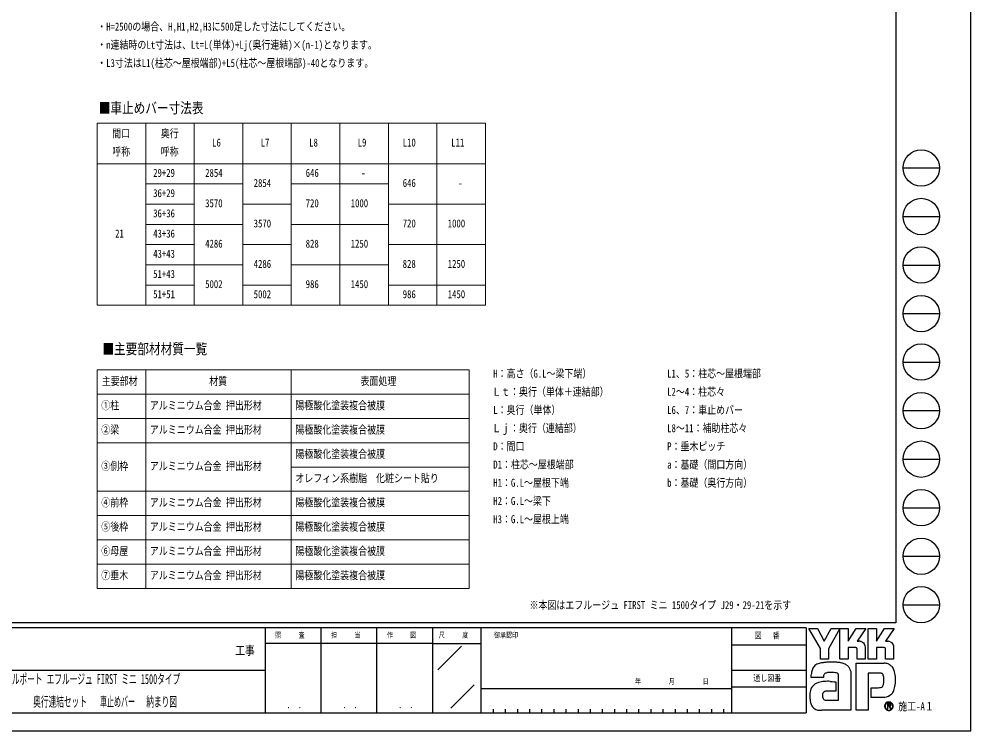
# Model space of a CAD drawing. Units: millimetres, scale not verified. Extents: x -13134 to 13134, y -8911 to 8914.
# Drawn here: x 1361 to 13134, y -8906 to -105 of the extents above; entities that cross this region are included whole.
import ezdxf
from ezdxf.enums import TextEntityAlignment as Align

# ---------------------------------------------------------------- set-up
doc = ezdxf.new("R2010")
doc.units = ezdxf.units.MM
doc.header["$LTSCALE"] = 40
doc.layers.add('0-1_TABLE1', color=7, linetype='Continuous', lineweight=18)
doc.layers.add('0-2_USER1', color=3, linetype='Continuous')
doc.layers.add('0-8_YKK_ZWAK', color=7, linetype='Continuous')
doc.styles.add('ＭＳ ゴシック', font='')
doc.styles.get('ＭＳ ゴシック').set_extended_font_data('MS Gothic')

msp = doc.modelspace()

# ---------------------------------------------------------------- linework, layer by layer
at = {"layer": '0-1_TABLE1'}
for p, q in [((2328.72, -1393.59), (7128.72, -1393.59)), ((2328.72, -1393.59), (2328.72, -3643.59)), ((2928.72, -1393.59), (2928.72, -3643.59)), ((3528.72, -1393.59), (3528.72, -3643.59)), ((4128.72, -1393.59), (4128.72, -3643.59)), ((4728.72, -1393.59), (4728.72, -3643.59)), ((5328.72, -1393.59), (5328.72, -3643.59)), ((5928.72, -1393.59), (5928.72, -3643.59)), ((6528.72, -1393.59), (6528.72, -3643.59)), ((7128.72, -1393.59), (7128.72, -3643.59)), ((2328.72, -1893.59), (7128.72, -1893.59)), ((2928.72, -2143.59), (4128.72, -2143.59)), ((4728.72, -2143.59), (5928.72, -2143.59)), ((2928.72, -2393.59), (3528.72, -2393.59)), ((4128.72, -2393.59), (4728.72, -2393.59)), ((5928.72, -2393.59), (7128.72, -2393.59)), ((2928.72, -2643.59), (4128.72, -2643.59)), ((4728.72, -2643.59), (5928.72, -2643.59)), ((2928.72, -2893.59), (3528.72, -2893.59)), ((4128.72, -2893.59), (4728.72, -2893.59)), ((5928.72, -2893.59), (7128.72, -2893.59)), ((2928.72, -3143.59), (4128.72, -3143.59)), ((4728.72, -3143.59), (5928.72, -3143.59)), ((2928.72, -3393.59), (3528.72, -3393.59)), ((4128.72, -3393.59), (4728.72, -3393.59)), ((5928.72, -3393.59), (7128.72, -3393.59)), ((2328.72, -3643.59), (7128.72, -3643.59)), ((2328.72, -4443.59), (6928.72, -4443.59)), ((2328.72, -4443.59), (2328.72, -7143.59)), ((2928.72, -4443.59), (2928.72, -7143.59)), ((4728.72, -4443.59), (4728.72, -7143.59)), ((6928.72, -4443.59), (6928.72, -7143.59)), ((2328.72, -4743.59), (6928.72, -4743.59)), ((2328.72, -5043.59), (6928.72, -5043.59)), ((2328.72, -5343.59), (6928.72, -5343.59)), ((4728.72, -5643.59), (6928.72, -5643.59)), ((2328.72, -5943.59), (6928.72, -5943.59)), ((2328.72, -6243.59), (6928.72, -6243.59)), ((2328.72, -6543.59), (6928.72, -6543.59)), ((2328.72, -6843.59), (6928.72, -6843.59)), ((2328.72, -7143.59), (6928.72, -7143.59))]:
    msp.add_line(p, q, dxfattribs=at)
at = {"layer": '0-8_YKK_ZWAK'}
for p, q in [((12204.16, 8328.6), (12204.16, -7571.4)), ((12294.16, -1946.4), (12744.16, -1946.4)), ((12294.16, -2546.4), (12744.16, -2546.4)), ((12294.16, -3146.4), (12744.16, -3146.4)), ((12294.16, -3746.4), (12744.16, -3746.4)), ((12294.16, -4346.4), (12744.16, -4346.4)), ((12294.16, -4946.4), (12744.16, -4946.4)), ((12294.16, -5546.4), (12744.16, -5546.4)), ((12294.16, -6146.4), (12744.16, -6146.4)), ((12294.16, -6746.4), (12744.16, -6746.4)), ((12294.16, -7346.4), (12744.16, -7346.4)), ((12204.16, -7571.4), (-11195.84, -7571.4)), ((4404.16, -7631.4), (504.16, -7631.4)), ((5094.16, -7631.4), (5094.16, -8681.4)), ((5784.16, -7631.4), (5784.16, -8681.4)), ((6474.16, -7631.4), (6474.16, -8681.4)), ((7074.16, -7631.4), (6474.16, -7631.4)), ((10171.66, -7631.4), (7074.16, -7631.4)), ((7074.16, -7631.4), (7074.16, -8681.4)), ((10171.66, -7631.4), (10171.66, -8681.4)), ((11094.16, -7631.4), (10171.66, -7631.4)), ((11094.16, -7631.4), (11094.16, -8681.4)), ((6474.16, -7826.4), (4404.16, -7826.4)), ((6474.16, -7826.4), (7074.16, -7826.4)), ((6540.41, -8151.27), (6834.21, -7857.48)), ((10171.66, -7841.4), (11094.16, -7841.4)), ((504.16, -8156.4), (4404.16, -8156.4)), ((10171.66, -8156.4), (11094.16, -8156.4)), ((6701.12, -8624.37), (6989.78, -8335.7)), ((7074.16, -8381.4), (10171.66, -8381.4)), ((11094.16, -8366.4), (10171.66, -8366.4)), ((504.16, -8681.4), (4404.16, -8681.4)), ((4404.16, -8681.4), (6474.16, -8681.4)), ((6474.16, -8681.4), (7074.16, -8681.4)), ((7074.16, -8681.4), (10171.66, -8681.4)), ((7224.16, -8636.4), (7224.16, -8681.4)), ((7374.16, -8636.4), (7374.16, -8681.4)), ((7524.16, -8636.4), (7524.16, -8681.4)), ((7674.16, -8636.4), (7674.16, -8681.4)), ((7824.16, -8636.4), (7824.16, -8681.4)), ((7974.16, -8636.4), (7974.16, -8681.4)), ((8124.16, -8636.4), (8124.16, -8681.4)), ((8274.16, -8636.4), (8274.16, -8681.4)), ((8424.16, -8636.4), (8424.16, -8681.4)), ((8574.16, -8636.4), (8574.16, -8681.4)), ((8724.16, -8636.4), (8724.16, -8681.4)), ((8874.16, -8636.4), (8874.16, -8681.4)), ((9024.16, -8636.4), (9024.16, -8681.4)), ((9174.16, -8636.4), (9174.16, -8681.4)), ((9324.16, -8636.4), (9324.16, -8681.4)), ((9474.16, -8636.4), (9474.16, -8681.4)), ((9624.16, -8636.4), (9624.16, -8681.4)), ((9774.16, -8636.4), (9774.16, -8681.4)), ((9924.16, -8636.4), (9924.16, -8681.4)), ((10074.16, -8636.4), (10074.16, -8681.4)), ((10171.66, -8681.4), (11094.16, -8681.4)), ((12119.12, -8648.34), (12119.12, -8648.34))]:
    msp.add_line(p, q, dxfattribs=at)
for points in [[(-12095.9, -8906.4), (13134.1, -8906.4), (13134.1, 8913.6), (-12095.9, 8913.6)], [(11127.16, -7640.4), (11237.59, -7640.4), (11320.51, -7796.7), (11403.22, -7640.4), (11513.73, -7640.4), (11372.11, -7892.37), (11372.11, -8018.8), (11271.39, -8018.8), (11271.39, -7888.97)]]:
    msp.add_lwpolyline(points, close=True, dxfattribs=at)
for points in [[(6474.16, -7631.4), (4404.16, -7631.4), (4404.16, -8681.4)], [(11710.74, -7876.23), (11615.41, -7876.23), (11615.41, -8018.69), (11513.84, -8018.69), (11513.84, -7640.4), (11615.41, -7640.4), (11615.41, -7795.15), (11715.31, -7640.4), (11834.62, -7640.4), (11727.58, -7797.04), (11731.37, -7797.04), (11735.56, -7797.04), (11739.86, -7797.04), (11744, -7797.04), (11747.7, -7797.04), (11750.68, -7797.04), (11752.67, -7797.04), (11753.4, -7797.04)], [(12061.63, -7876.23), (11966.41, -7876.23), (11966.41, -8018.8), (11864.79, -8018.8), (11864.79, -7640.4), (11966.41, -7640.4), (11966.41, -7795.15), (12066.2, -7640.4), (12185.51, -7640.4), (12078.47, -7797.04), (12082.3, -7797.04), (12086.51, -7797.04), (12090.81, -7797.04), (12094.94, -7797.04), (12098.62, -7797.04), (12101.59, -7797.04), (12103.57, -7797.04), (12104.29, -7797.04)], [(11782.62, -7803.04), (11794.75, -7809.97), (11805.02, -7819), (11813.28, -7829.76), (11819.37, -7841.85), (11823.13, -7854.89), (11824.42, -7868.51), (11824.42, -8019.05), (11725.33, -8019.05), (11725.33, -7890.63)], [(12133.55, -7803.04), (12145.71, -7809.97), (12156.02, -7819), (12164.32, -7829.76), (12170.45, -7841.85), (12174.24, -7854.89), (12175.54, -7868.51), (12175.54, -8018.8), (12076.22, -8018.8), (12076.22, -7890.63)], [(12005.71, -8190.92), (11862.68, -8190.92), (11862.68, -8651.4), (11712.79, -8651.4), (11712.79, -8068.77), (12061.16, -8068.77)], [(12155.24, -8109.94), (12165.02, -8122.27), (12172.34, -8134.23), (12177.45, -8145.05)], [(11333.49, -8193.33), (11326.52, -8197.26), (11321.08, -8202.05), (11316.96, -8207.65), (11313.98, -8213.99), (11311.92, -8220.99), (11310.58, -8228.61), (11309.77, -8236.77), (11309.29, -8245.4), (11159.33, -8245.77), (11159.77, -8225.26), (11160.6, -8202.22)], [(11642.23, -8153.9), (11646.48, -8171.11), (11648.89, -8189.53), (11649.65, -8209.16), (11649.65, -8651.4), (11287.76, -8651.4)], [(11390.94, -8292.98), (11419.32, -8294.86), (11441.63, -8297.36), (11456.23, -8299.7), (11461.46, -8301.1), (11461.46, -8415.82), (11444.87, -8414.07), (11426.67, -8413.08), (11408.04, -8412.7), (11390.16, -8412.76), (11374.2, -8413.09), (11361.35, -8413.53), (11352.78, -8413.91), (11349.66, -8414.08), (11336.69, -8416.45), (11325.5, -8420.16), (11316.11, -8425.24), (11308.5, -8431.71), (11302.68, -8439.59), (11298.65, -8448.91), (11296.41, -8459.7), (11295.96, -8471.97), (11297.39, -8485.47), (11300.25, -8496.62), (11304.38, -8505.65), (11309.58, -8512.77), (11315.68, -8518.18), (11322.5, -8522.12), (11329.86, -8524.77), (11337.58, -8526.37), (11496.89, -8526.37), (11496.89, -8231.62), (11496.93, -8225.78), (11496.63, -8220.06), (11495.88, -8214.56), (11494.6, -8209.34), (11492.69, -8204.47), (11490.06, -8200.04), (11486.61, -8196.12), (11482.26, -8192.77)], [(11482.26, -8192.77), (11472.92, -8189.11), (11457.98, -8186), (11438.92, -8183.71), (11417.22, -8182.48), (11394.35, -8182.58), (11371.79, -8184.25)], [(12056.58, -8279.39), (12056.39, -8260.3), (12055.48, -8243.09), (12053.33, -8227.99), (12049.41, -8215.18)], [(12142.79, -8459.31), (12128.95, -8470.07), (12114.53, -8478.53), (12099.65, -8484.84), (12084.4, -8489.16), (12068.9, -8491.63), (12053.26, -8492.43), (11899.18, -8492.43), (11899.18, -8371.39), (11986.06, -8371.39), (12002.08, -8371.17), (12016.17, -8369.8), (12028.26, -8366.26)], [(12142.92, -8584.19), (12142.85, -8582.43), (12142.63, -8580.74), (12142.26, -8579.11), (12141.76, -8577.56), (12141.11, -8576.09), (12140.32, -8574.71), (12139.4, -8573.42), (12138.34, -8572.24), (12136.95, -8571.01), (12135.41, -8569.94), (12133.72, -8569.03), (12131.89, -8568.28), (12129.94, -8567.69), (12127.85, -8567.27), (12125.65, -8567.01), (12123.33, -8566.93), (12100.6, -8566.93), (12100.6, -8633.82), (12107.47, -8633.82), (12107.47, -8573.75), (12123.33, -8573.75), (12124.97, -8573.81), (12126.51, -8573.97), (12127.95, -8574.23), (12129.29, -8574.6), (12130.52, -8575.07), (12131.63, -8575.64), (12132.62, -8576.3), (12133.5, -8577.07)], [(12136.18, -8584.19), (12135.76, -8587.41), (12134.61, -8589.94), (12132.88, -8591.87), (12130.74, -8593.27), (12128.33, -8594.23), (12125.81, -8594.82), (12123.35, -8595.12), (12121.09, -8595.2), (12115.13, -8595.2), (12118.14, -8600.31), (12137.78, -8634.05), (12145.64, -8634.05), (12126.7, -8601.57), (12128.47, -8601.22), (12130.17, -8600.77), (12131.77, -8600.23), (12133.29, -8599.6), (12134.7, -8598.87), (12136.02, -8598.05), (12137.24, -8597.13), (12138.34, -8596.13)]]:
    msp.add_lwpolyline(points, dxfattribs=at)
for centre in [(12519.16, -1946.4), (12519.16, -2546.4), (12519.16, -3146.4), (12519.16, -3746.4), (12519.16, -4346.4), (12519.16, -4946.4), (12519.16, -5546.4), (12519.16, -6146.4), (12519.16, -6746.4), (12519.16, -7346.4)]:
    msp.add_circle(centre, 225, dxfattribs=at)
for centre, radius, start, end in [((11711.27, -7890.28), 14.06, 358.57817, 92.1683), ((11753.55, -7871.97), 74.93, 78.26798, 90.11215), ((11754.62, -7866.51), 69.37, 66.19963, 78.22058), ((12062.23, -7890.21), 14, 358.29941, 92.43455), ((12104.44, -7872.1), 75.07, 78.27851, 90.10826), ((12105.47, -7866.84), 69.7, 66.2483, 78.23226), ((11273.91, -8179.92), 108.22, 138.03852, 152.12015), ((11273.89, -8180.42), 108.55, 122.60463, 137.83438), ((11288.25, -8203.64), 135.84, 108.37421, 122.42809), ((11310.98, -8284.48), 219.75, 100.93159, 107.35499), ((11385.26, -8644.85), 587.69, 97.86054, 101.37938), ((11420.13, -8887.14), 832.48, 94.90201, 97.9576), ((11422.51, -8906.54), 852, 91.6169, 94.94971), ((11419.21, -8768.58), 714.01, 87.51794, 91.66439), ((11428.48, -8569.73), 514.94, 81.92631, 87.59083), ((11455.86, -8382.09), 325.32, 73.67137, 82.05943), ((11496.48, -8246.15), 183.45, 60.60528, 73.9085), ((11513.11, -8212.99), 146.41, 52.17347, 59.90542), ((11527.98, -8193.74), 122.08, 43.55042, 52.14561), ((11536.17, -8185.83), 110.69, 34.48659, 43.50182), ((11536.23, -8185.66), 110.55, 25.58915, 34.43128), ((12055.46, -8229.04), 160.37, 78.73198, 87.96551), ((12060.17, -8204.99), 135.87, 69.03034, 78.69541), ((12064.55, -8193.3), 123.38, 59.39484, 68.9885), ((12066.58, -8189.74), 119.28, 50.3012, 59.3616), ((12065.84, -8190.58), 120.4, 42.05209, 50.28551), ((11432.51, -8217.78), 272.36, 171.55622, 176.72493), ((11340.22, -8204), 179.04, 163.48385, 171.57982), ((11293.92, -8190.26), 130.74, 152.2125, 163.4865), ((11373.07, -8287.29), 101.95, 102.4979, 112.84632), ((11392.8, -8372.38), 189.3, 96.37207, 102.75341), ((11526.39, -8190.27), 121.41, 17.43089, 25.54591), ((12006.52, -8264.43), 73.52, 77.94572, 90.63794), ((12012.91, -8234.45), 42.86, 60.20991, 77.92418), ((12017.06, -8226.66), 34.04, 39.8078, 59.75378), ((12011.24, -8231.11), 41.37, 22.65544, 39.38165), ((12006.38, -8224.84), 188.76, 14.76267, 25.00486), ((11890.61, -8256.39), 308.76, 7.9139, 14.95041), ((11774.97, -8273.2), 425.61, 2.54376, 8.01251), ((11273.88, -8434.41), 127.65, 142.04688, 153.80771), ((11269.52, -8431.28), 122.29, 130.60221, 141.94427), ((11276.73, -8439.94), 133.55, 120.60724, 130.53081), ((11290.95, -8464.12), 161.6, 112.58838, 120.58162), ((11310.08, -8510.1), 211.4, 106.61303, 112.59024), ((11340.17, -8611.24), 316.93, 99.87193, 106.59825), ((11357.03, -8706.22), 413.39, 94.78469, 99.91711), ((11365.24, -8800.71), 508.24, 90.80099, 94.81812), ((11366.49, -8871.08), 578.61, 87.57779, 90.82714), ((12009.55, -8330.53), 40.8, 314.78099, 333.92928), ((11979.25, -8315.82), 74.48, 334.00676, 347.34989), ((11896.59, -8296.67), 159.33, 347.14308, 355.40008), ((11715.71, -8281.13), 340.88, 355.2339, 0.29193), ((11826.55, -8290.78), 373.25, 347.15166, 352.97565), ((11727.61, -8277.91), 473.02, 352.8937, 357.82206), ((11708.69, -8276.69), 491.98, 357.76419, 2.60674), ((11433.5, -8466.86), 291.87, 174.55588, 182.47272), ((11346.05, -8458.49), 204.02, 164.97537, 174.56739), ((11296.47, -8445.27), 152.71, 153.89178, 164.94341), ((12014.26, -8334.68), 34.54, 293.91672, 314.09376), ((12042.79, -8346.56), 150.71, 311.57033, 318.66243), ((12025.34, -8331.26), 173.92, 318.67367, 325.29112), ((12070.18, -8364.68), 118.04, 326.23251, 339.61931), ((11959.32, -8321.75), 236.92, 339.22498, 347.31457), ((11596.59, -8464.29), 454.94, 181.90948, 187.89042), ((11405.18, -8491.22), 261.65, 187.80471, 196.36971), ((11304.11, -8521.07), 156.26, 196.3102, 208.20993), ((12119.21, -8600.97), 52.92, 90.09157, 179.92363), ((12118.87, -8600.8), 47.06, 134.8007, 180.12175), ((12119.01, -8600.53), 46.97, 89.86602, 135.149), ((12119.2, -8600.87), 52.82, 44.93442, 90.08536), ((12119.22, -8600.89), 47.33, 45.03108, 90.11509), ((12126.12, -8583.91), 10.06, 358.3894, 42.86139), ((12126.32, -8584.67), 16.6, 316.37674, 1.6565), ((12119.25, -8600.9), 47.31, 0.00643, 45.07115), ((12119.62, -8600.71), 52.41, 359.78949, 45.13288), ((11260.11, -8544.49), 106.41, 208.29777, 223.35561), ((11250.18, -8553.23), 93.2, 223.64205, 239.63663), ((11258.42, -8538.24), 110.3, 239.8785, 253.65355), ((11273.5, -8486.43), 164.26, 253.69102, 263.74909), ((11286.28, -8372.69), 278.71, 263.68487, 270.30455), ((12118.88, -8601.03), 52.6, 179.86065, 225.14399), ((12118.68, -8601.1), 46.87, 179.75513, 225.29722), ((12119.13, -8601.03), 52.77, 224.94536, 269.98445), ((12119.03, -8601.52), 46.82, 224.62822, 270.10973), ((12119.13, -8600.77), 53.04, 269.98802, 314.93777), ((12119.05, -8600.82), 47.52, 270.09072, 359.90926), ((12119.49, -8601.11), 52.54, 314.92572, 0.23508)]:
    msp.add_arc(centre, radius, start, end, dxfattribs=at)

# ---------------------------------------------------------------- texts
at = {"layer": '0-1_TABLE1', "style": 'ＭＳ ゴシック', "width": 0.8}
for s, p in [('間口', (2513.52, -1598.59)), ('奥行', (3113.52, -1598.59)), ('L6', (3749.52, -1711.09)), ('L7', (4349.52, -1711.09)), ('L8', (4949.52, -1711.09)), ('L9', (5549.52, -1711.09)), ('L10', (6106.32, -1711.09)), ('L11', (6706.32, -1711.09)), ('呼称', (2513.52, -1823.59)), ('呼称', (3113.52, -1823.59)), ('29+29', (3019.92, -2086.09)), ('2854', (3663.12, -2086.09)), ('646', (4906.32, -2086.09)), ('2854', (4263.12, -2211.09)), ('-', (5592.72, -2086.09)), ('646', (6106.32, -2211.09)), ('36+29', (3019.92, -2336.09)), ('-', (6792.72, -2211.09)), ('3570', (3663.12, -2461.09)), ('720', (4906.32, -2461.09)), ('1000', (5463.12, -2461.09)), ('36+36', (3019.92, -2586.09)), ('3570', (4263.12, -2711.09)), ('720', (6106.32, -2711.09)), ('1000', (6663.12, -2711.09)), ('21', (2549.52, -2836.09)), ('43+36', (3019.92, -2836.09)), ('4286', (3663.12, -2961.09)), ('828', (4906.32, -2961.09)), ('1250', (5463.12, -2961.09)), ('43+43', (3019.92, -3086.09)), ('4286', (4263.12, -3211.09)), ('828', (6106.32, -3211.09)), ('1250', (6663.12, -3211.09)), ('51+43', (3019.92, -3336.09)), ('5002', (3663.12, -3461.09)), ('986', (4906.32, -3461.09)), ('1450', (5463.12, -3461.09)), ('51+51', (3019.92, -3586.09)), ('5002', (4263.12, -3586.09)), ('986', (6106.32, -3586.09)), ('1450', (6663.12, -3586.09)), ('主要部材', (2383.92, -4661.09)), ('材質', (3713.52, -4661.09)), ('表面処理', (5583.92, -4661.09)), ('①柱', (2378.72, -4961.09)), ('アルミニウム合金 押出形材', (2978.72, -4961.09)), ('陽極酸化塗装複合被膜', (4778.72, -4961.09)), ('②梁', (2378.72, -5261.09)), ('アルミニウム合金 押出形材', (2978.72, -5261.09)), ('陽極酸化塗装複合被膜', (4778.72, -5261.09)), ('陽極酸化塗装複合被膜', (4778.72, -5561.09)), ('③側枠', (2378.72, -5711.09)), ('アルミニウム合金 押出形材', (2978.72, -5711.09)), ('オレフィン系樹脂\u3000化粧シート貼り', (4778.72, -5861.09)), ('④前枠', (2378.72, -6161.09)), ('アルミニウム合金 押出形材', (2978.72, -6161.09)), ('陽極酸化塗装複合被膜', (4778.72, -6161.09)), ('⑤後枠', (2378.72, -6461.09)), ('アルミニウム合金 押出形材', (2978.72, -6461.09)), ('陽極酸化塗装複合被膜', (4778.72, -6461.09)), ('⑥母屋', (2378.72, -6761.09)), ('アルミニウム合金 押出形材', (2978.72, -6761.09)), ('陽極酸化塗装複合被膜', (4778.72, -6761.09)), ('⑦垂木', (2378.72, -7061.09)), ('アルミニウム合金 押出形材', (2978.72, -7061.09)), ('陽極酸化塗装複合被膜', (4778.72, -7061.09))]:
    msp.add_text(s, height=98.97, dxfattribs=at).set_placement(p, align=Align.BOTTOM_LEFT)
at = {"layer": '0-2_USER1', "style": 'ＭＳ ゴシック'}
for s, height, width, p in [('・H=2500の場合、H,H1,H2,H3に500足した寸法にしてください。', 98.97, 0.8, (2328.1, -277.92)), ('・n連結時のLt寸法は、Lt=L(単体)+Lj(奥行連結)×(n-1)となります。', 98.97, 0.8, (2328.1, -502.92)), ('・L3寸法はL1(柱芯～屋根端部)+L5(柱芯～屋根端部)-40となります。', 98.97, 0.8, (2328.1, -727.92)), ('■車止めバー寸法表', 132, 0.8, (2346.76, -1310.56)), ('■主要部材材質一覧', 132, 0.8, (2391.9, -4288.48)), ('H：高さ（G.L～梁下端）', 98.97, 0.8, (7226.1, -4567.48)), ('L1、5：柱芯～屋根端部', 98.97, 0.8, (9377.03, -4567.48)), ('Ｌｔ：奥行（単体＋連結部）', 98.97, 0.8, (7211.7, -4792.48)), ('L2～4：柱芯々', 98.97, 0.8, (9377.03, -4792.48)), ('L：奥行（単体）', 98.97, 0.8, (7226.1, -5017.48)), ('L6、7：車止めバー', 98.97, 0.8, (9377.03, -5017.48)), ('Ｌｊ：奥行（連結部）', 98.97, 0.8, (7211.7, -5242.48)), ('L8～11：補助柱芯々', 98.97, 0.8, (9377.03, -5242.48)), ('D：間口', 98.97, 0.8, (7226.1, -5467.48)), ('P：垂木ピッチ', 98.97, 0.8, (9377.03, -5467.48)), ('D1：柱芯～屋根端部', 98.97, 0.8, (7226.1, -5692.48)), ('a：基礎（間口方向）', 98.97, 0.8, (9377.03, -5692.48)), ('H1：G.L～屋根下端', 98.97, 0.8, (7226.1, -5917.48)), ('b：基礎（奥行方向）', 98.97, 0.8, (9377.03, -5917.48)), ('H2：G.L～梁下', 98.97, 0.8, (7226.1, -6142.48)), ('H3：G.L～屋根上端', 98.97, 0.8, (7226.1, -6367.48)), ('※本図はエフルージュ FIRST ミニ 1500タイプ J29・29-21を示す', 98.97, 0.8, (7674.46, -7429.61)), ('サイクルポート エフルージュ FIRST ミニ 1500タイプ', 123.2, 0.55, (988.08, -8362.9)), ('奥行連結セット', 123.2, 0.55, (1537.16, -8642.9)), (' 車止めバー', 123.2, 0.5, (2313.32, -8642.9)), (' 納まり図', 123.2, 0.55, (2884.52, -8642.9))]:
    msp.add_text(s, height=height, dxfattribs=dict(at, width=width)).set_placement(p, align=Align.BOTTOM_LEFT)
at = {"layer": '0-8_YKK_ZWAK', "style": 'ＭＳ ゴシック', "width": 0.8}
for s, height, p in [('照     査', 65.98, (4528.36, -7773.9)), ('担     当', 65.98, (5220.76, -7773.9)), ('作     図', 65.98, (5910.76, -7773.9)), ('尺     度', 65.98, (6553.36, -7773.9)), ('御承認印', 65.98, (7236.51, -7773.9)), ('図\u3000 番', 76.98, (10459.31, -7788.9)), ('工事', 110, (4036.1, -7998.8)), ('通し図番', 76.98, (10442.51, -8313.9)), ('年        月        日', 65.98, (8978.82, -8346.04)), ('施工-A１', 98.97, (12234.16, -8681.4)), ('． ．', 77.75, (4674.1, -8649.46)), ('． ．', 77.75, (5364.1, -8649.46)), ('． ．', 77.75, (6054.1, -8649.46))]:
    msp.add_text(s, height=height, dxfattribs=at).set_placement(p, align=Align.BOTTOM_LEFT)

doc.saveas('drawing.dxf')
